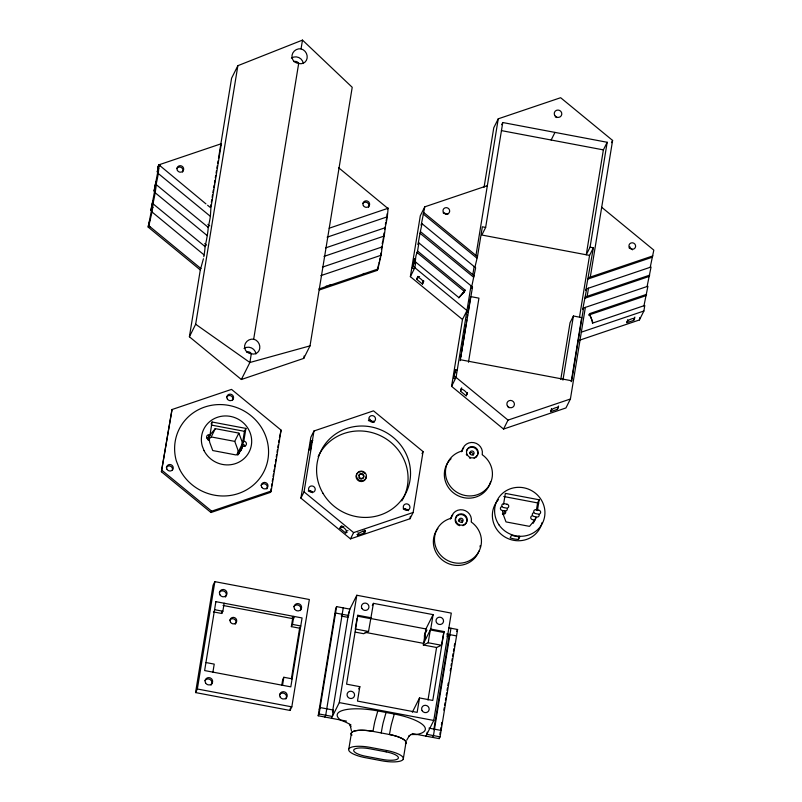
<?xml version="1.0" encoding="UTF-8"?>
<svg xmlns="http://www.w3.org/2000/svg" width="802" height="802" viewBox="0 0 802 802"><rect width="100%" height="100%" fill="white"/><g stroke="black" fill="none" stroke-linecap="round" stroke-linejoin="round"><path stroke-width="1.2" d="M237.753 455.225A15.248 14.566 26.6 0 0 238.034 452.739L238.024 452.158A18.245 17.433 26.6 0 0 237.793 449.611L234.796 441.511M238.024 452.739L242.174 443.917A18.245 17.433 26.6 0 0 241.933 441.331L238.936 433.23M502.694 510.553L502.684 511.125A18.245 17.433 26.6 0 0 502.924 513.681L506.002 521.912L529.52 526.363L535.024 519.746M380.82 253.051L380.539 255.507M643.916 305.993L647.926 286.224L583.555 307.998L582.803 309.472M647.054 286.685L651.064 266.996L586.693 288.77L585.951 290.224M650.191 267.457L653.82 250.114L601.701 207.277M471.706 286.765L475.646 267.788L422.032 223.708L421.301 225.141M474.854 267.437L477.461 256.68L482.343 226.796L485.651 227.427L502.774 122.536L607.184 142.275L590.072 247.166L586.262 254.775L603.375 149.884L607.184 142.275M386.965 215.939L387.065 213.833M383.757 235.708L383.937 233.091M205.011 246.635A12.281 1.043 -79.3 0 0 207.247 235.628L155.147 192.741A12.06 1.023 -79.3 0 0 156.079 184.771L156.24 183.718A12.06 1.023 -79.3 0 0 158.265 173.573L159.127 164.911M208.149 227.407A12.281 1.043 -79.3 0 0 210.385 216.4L210.906 207.878L221.352 143.708L158.786 164.871L157.172 171.999L157.924 170.525M203.427 258.775L200.299 269.943L148.18 227.096L151.758 209.021M148.18 227.096L149.763 220.209M152.911 200.941L150.896 210.445L154.886 189.773M156.069 181.673L154.034 191.227L158.044 170.595M157.844 170.656L158.786 164.871M205.021 246.545L152.911 203.698A9.173 0.772 -79.3 0 0 152.48 203.538A9.173 0.772 -79.3 0 0 151.558 206.395A9.173 0.772 -79.3 0 0 151.989 206.545A9.012 0.762 -79.3 0 0 152.651 204.62A9.674 0.822 -79.3 0 0 152.911 203.698L152.921 203.959A12.06 1.023 -79.3 0 1 151.989 212.009L148.851 225.753L200.971 268.6M161.403 471.756L172.019 409.531L231.527 389.391L281.101 430.143L271.166 491.035L270.495 492.368L210.986 512.508L161.403 471.756L172.019 409.531M218.495 158.445L231.588 78.215L237.863 65.684L302.494 40.1L352.218 87.298L310.023 345.862L303.747 358.394L241.362 379.506L189.392 336.78L200.54 268.449M210.545 207.127L210.946 204.69M211.347 202.254L211.738 199.818M212.139 197.382L212.53 194.956M212.931 192.52L213.332 190.084M213.723 187.648L214.124 185.212M214.525 182.786L214.916 180.35M215.317 177.914L215.708 175.478M216.109 173.042L216.51 170.615M216.901 168.179L217.302 165.743M217.703 163.307L218.094 160.871M189.392 336.78L195.668 324.249L237.863 65.684M206.625 437.782A2.536 2.426 26.6 0 1 208.54 437.792L208.941 435.376M208.54 437.792L210.004 434.885L212.099 422.022L245.913 428.408L243.808 441.27L242.354 444.178A2.536 2.426 26.6 0 1 244.961 446.423M195.558 692.577L213.071 585.229L214.866 581.65L309.341 599.515L291.818 706.863L290.033 710.442L195.558 692.577L197.352 688.998L214.866 581.65M251.317 353.682L249.883 362.494L241.362 379.506M253.683 339.186A7.699 7.248 -25.5 0 0 244.65 345.632A7.699 7.248 -25.5 0 0 251.307 353.752A7.699 6.887 63.1 0 0 259.738 348.489A7.699 6.887 63.1 0 0 253.683 339.186L298.695 63.328M302.494 40.1L301.051 48.912A7.699 6.887 63.1 0 1 307.126 58.135A7.699 6.887 63.1 0 1 298.685 63.408A7.699 7.248 -25.5 0 1 292.038 55.288A7.699 7.248 -25.5 0 1 301.071 48.842M242.354 444.178L244.45 431.316L245.913 428.408M213.442 611.916L221.733 613.48L222.104 611.184M212.921 672.126L214.224 664.116L205.944 662.542M221.733 613.48L222.856 611.244L224.159 603.224M270.495 492.368L271.086 488.719M271.487 486.283L271.888 483.847M272.279 481.411L272.68 478.974M273.071 476.538L273.472 474.112M273.873 471.676L274.264 469.24M274.665 466.804L275.066 464.368M275.457 461.932L275.858 459.496M276.259 457.06L276.65 454.624M277.051 452.188L277.452 449.752M277.843 447.315L278.244 444.879M278.635 442.443L279.036 440.017M279.437 437.581L281.101 430.143M303.747 358.394L304.148 355.968M300.91 498.122L310.845 437.24L313.983 430.975L373.501 410.845L423.075 451.596L413.14 512.478L410.002 518.744L350.484 538.874L300.91 498.122L304.048 491.857L313.983 430.975M310.685 449.521A18.616 17.784 26.6 0 1 309.261 449.732L311.306 440.99A11.85 11.318 26.6 0 0 312.8 440.458M281.783 685.229L282.715 679.505L283.838 677.269L292.118 678.833M291.347 626.633L292.65 618.623L293.773 616.387L292.469 624.397L291.347 626.633L299.627 628.207L300.75 625.961L292.469 624.397M282.525 685.279L283.838 677.269M291.407 678.612L299.627 628.207M290.033 710.442L290.434 707.976M319.376 289.963L377.221 270.394L377.461 268.911A9.173 0.772 -79.3 0 0 377.882 269.071L381.05 255.267A12.06 1.023 -79.3 0 0 381.973 247.297L381.942 247.036A9.674 0.822 -79.3 0 1 381.692 247.918A9.012 0.762 -79.3 0 1 381.331 249.071M377.221 270.394L378.614 264.61M346.474 721.108L318.193 715.765L335.717 608.417L336.609 606.623L349.873 609.129L356.82 595.254L451.285 613.109L433.772 720.457L425.922 736.126M318.193 715.765L319.096 713.97L336.609 606.623M343.236 607.876L325.722 715.224L324.82 717.018M332.499 711.865L348.8 611.986M342.193 614.292L341.301 616.076L347.928 617.329L349.873 609.129M331.457 718.271L339.296 702.602L356.82 595.254M585.37 307.387L570.412 399.005L565.931 407.957L503.546 429.06L451.576 386.343L462.483 319.497L410.363 276.66L420.298 215.778L424.779 206.826L487.345 185.663M413.401 268.67A11.85 11.318 26.6 0 0 412.408 267.828L414.454 259.076M356.99 618.492L355.286 628.979L368.539 631.485L373.431 603.355L433.1 614.633L430.744 629.049L423.576 643.374L365.131 632.327M371.085 617.771L357.822 615.264L346.584 684.156L359.837 686.662L357.481 701.088L417.15 712.366L419.506 697.941L432.769 700.447L444.007 631.555L430.744 629.049M410.363 276.66L414.845 267.708L415.757 262.154L458.854 297.592L465.19 290.204L417.561 251.056L418.895 242.936L472.508 287.006L460.188 360.679M473.651 277.251L419.997 233.252L422.032 223.708M421.17 225.161L424.779 206.826M405.862 743.213L403.246 759.233A19.368 5.484 9.3 0 1 381.722 760.777L365.231 757.659A19.368 5.484 9.3 0 1 348.83 748.948L351.446 732.928M410.002 518.744L410.393 516.308M484.047 187.317L493.771 127.769L498.253 118.816L560.638 97.714L612.608 140.44L590.312 277.061M454.704 378.654A11.85 11.318 26.6 0 0 453.531 378.063L455.516 369.692M451.576 386.343L456.057 377.391L471.005 285.773M472.819 274.675L474.142 266.545M475.957 255.447L498.253 118.816M460.789 356.98L461.19 354.514M461.601 352.048L466.022 324.93M466.423 322.474L466.824 320.008M467.225 317.542L467.626 315.076M468.037 312.61L470.644 296.59L478.934 298.154L468.478 362.243M444.007 631.555L441.471 645.269L436.579 647.485L423.316 644.978L425.932 628.948L433.1 614.633M423.316 644.978L428.208 642.763L430.303 629.941L443.556 632.447M427.987 700.096L436.579 647.485M427.175 732.196L426.824 734.341L440.077 736.848L457.601 629.5L448.759 627.826M433.802 729.74L449.381 634.302M450.975 628.247L433.451 735.594L432.559 737.379M412.118 733.519L439.185 738.632L439.536 736.497M439.887 734.361L440.228 732.226M440.629 729.77L441.03 727.314M441.431 724.858L441.832 722.401M443.837 710.131L444.238 707.675M444.639 705.219L445.04 702.763M445.441 700.306L445.842 697.85M446.243 695.394L446.644 692.938M447.045 690.482L447.446 688.026M447.847 685.57L448.248 683.114M450.253 670.843L450.644 668.387M451.045 665.931L451.446 663.475M451.847 661.018L452.248 658.562M452.649 656.106L453.05 653.65M453.451 651.194L453.852 648.748M454.253 646.292L454.654 643.836M503.586 504.187L505.35 493.39L539.165 499.776L537.4 510.583M518.483 539.415L519.816 536.749A25.173 22.897 21.4 0 1 511.526 535.185L510.192 537.851A25.393 24.26 26.6 0 0 518.483 539.415L519.034 536.007M536.368 510.393L537.591 502.914L539.165 499.776M560.788 379.416L570.042 322.725L573.41 316.008L581.691 317.582L571.235 381.672L571.686 380.77L583.555 307.998M562.944 380.098L573.41 316.008M579.535 316.91L589.57 255.397L593.38 247.788L590.072 247.166M582.703 309.452L586.693 288.77M652.206 257.242L587.796 279.096L593.38 247.788M587.174 296.289L588.508 288.159M579.204 340.319L639.405 319.958L639.796 317.522M639.405 319.958L643.886 311.006L644.788 305.452L593.049 322.955L589.44 313.692L646.602 294.354M417.942 276.329A11.85 11.318 26.6 0 1 417.852 277.101L416.839 279.457L422.443 284.068L423.346 282.274A18.616 17.784 26.6 0 0 423.827 281.001M381.221 732.948L382.303 726.873A13.624 1.153 -79.3 0 1 383.166 722.742L386.063 712.477M204.059 255.216L203.808 256.7M386.584 218.535L386.153 220.881M383.446 237.763L382.965 240.369M380.148 257.893L379.747 259.978M417.742 277.662L417.752 277.632A3.529 1.013 40.6 0 1 420.99 279.106A3.529 1.013 40.6 0 1 423.266 282.214M385.802 222.505L385.351 224.269M382.634 241.853L382.193 243.577M153.012 203.277L153.112 202.886A12.06 1.023 -79.3 0 0 155.127 192.801M379.306 261.863L378.935 263.156M384.579 229.502A9.173 0.772 -79.3 0 0 385.08 227.758L385.291 226.956A12.06 1.023 -79.3 0 0 387.296 216.861M385.12 227.608L385.13 227.557A9.674 0.822 -79.3 0 1 385.08 227.768L385.09 228.139M322.414 267.136L381.942 246.996L382.153 246.184A12.06 1.023 -79.3 0 0 384.158 236.089A12.06 1.023 -79.3 0 0 385.11 228.069M154.676 187.207A9.173 0.772 -79.3 0 0 156.049 184.47L156.059 184.42A9.674 0.822 -79.3 0 0 156.019 184.29M381.942 246.996L381.952 246.946A9.173 0.772 -79.3 0 0 381.511 246.836A9.173 0.772 -79.3 0 0 381.371 247.166M241.492 448.508L241.773 448.378A18.245 17.433 26.6 0 0 242.795 446.062M533.22 523.305L533.41 522.954A18.245 17.433 26.6 0 0 534.483 520.568L536.077 517.37A18.245 17.433 26.6 0 1 535.024 519.746M209.432 439.757A18.245 17.433 26.6 0 0 209.673 442.313L212.751 450.544L236.269 454.995L241.402 448.809A2.536 2.426 26.6 0 0 241.823 448.97M416.98 734.432A36.28 10.286 9.3 0 0 422.935 724.878A36.28 10.286 9.3 0 0 394.303 714.041L377.812 710.923L374.925 721.178A13.624 1.153 -79.3 0 0 374.053 725.319L372.97 731.394A19.469 5.514 9.3 0 0 351.727 735.083M394.303 714.041L391.406 724.296A13.624 1.153 -79.3 0 0 390.544 728.437L389.461 734.512A19.469 5.514 9.3 0 1 405.391 743.945M419.997 233.252L418.032 244.379M587.796 279.096L585.841 290.224M414.293 266.886A11.85 11.318 26.6 0 0 413.311 266.033L414.584 259.146M463.386 293.221L464.579 291.316L458.844 297.903M417.561 251.056L415.967 255.798L414.895 263.607M406.674 740.246L409.19 735.955L408.639 736.437L410.714 734.712M453.531 378.063L455.646 369.782M584.678 298.284L649.069 276.469M309.261 449.732L310.554 446.654L311.427 441.03M454.423 376.278L454.433 376.248A11.85 11.318 26.6 0 1 455.596 376.87M377.892 269.051L318.865 289.021M220.68 145.052L221.352 143.708M211.126 423.957L212.099 422.022M208.941 440.569L209.432 439.576A2.536 2.426 26.6 0 1 206.615 436.769A2.536 2.426 26.6 0 1 210.004 434.885L215.217 428.749M238.926 453.611L242.856 445.902A2.536 2.426 26.6 0 0 246.334 444.529A2.536 2.426 26.6 0 0 244.319 441.321M210.986 512.508L211.658 511.165L271.166 491.035M418.895 242.936L418.163 244.359M412.408 267.828L413.311 266.033M415.757 262.154L415.015 263.607M501.681 124.711L502.774 122.536M485.651 227.427L481.842 235.036L589.57 255.397M347.076 532.438A11.85 11.318 26.6 0 0 345.532 532.899L339.898 528.277L340.8 526.483A18.616 17.784 26.6 0 1 341.973 525.821M462.142 294.314L465.19 290.204M345.532 532.899L346.424 531.114A11.85 11.318 26.6 0 1 347.968 530.643M471.837 288.349L472.508 287.006M350.484 538.874L353.622 532.608L413.14 512.478M551.164 140.009L554.974 132.4M462.483 319.497L466.964 310.544L414.845 267.708M364.649 530.132A18.616 17.784 26.6 0 1 365.542 531.185L364.639 532.969L357.892 535.255L358.454 533.18A11.85 11.318 26.6 0 0 357.862 532.718M334.665 614.823L335.567 613.029L348.82 615.545M422.022 453.681L423.075 451.596M467.516 392.759A18.616 17.784 26.6 0 1 467.045 394.003L466.152 395.797L460.538 391.186L461.441 389.391A11.85 11.318 26.6 0 0 461.661 387.817M357.822 615.264L357.371 616.157L370.634 618.663M319.246 709.359L320.138 707.564L333.401 710.071L332.349 716.477L319.096 713.97M372.328 605.56L373.431 603.355M611.495 142.676L612.608 140.44M358.735 688.868L359.837 686.662M503.546 429.06L508.027 420.108L570.412 399.005M558.583 406.023A11.85 11.318 26.6 0 0 558.272 407.576L557.38 409.361L550.623 411.647L551.515 409.862A18.616 17.784 26.6 0 1 551.475 408.529M502.393 513.932L503.385 514.112L504.959 510.984A2.035 1.945 26.6 0 0 507.265 508.889M449.922 634.653L449.03 636.437L446.814 636.026M412.328 712.266L419.506 697.941M456.699 631.284L457.601 629.5M634.863 317.071A11.85 11.318 26.6 0 0 634.552 318.615L633.66 320.409L626.903 322.695L627.796 320.9A18.616 17.784 26.6 0 1 627.755 319.567M439.185 738.632L440.077 736.848M158.926 164.831L205.954 203.898M210.064 434.844L209.873 435.195A18.245 17.433 26.6 0 0 208.811 437.571L208.65 438.052A15.238 14.556 26.6 0 0 208.199 439.857M239.377 452.789L238.926 453.501M387.967 208.119L387.807 208.36A9.173 0.772 -79.3 0 0 387.597 208.851M239.297 452.899L238.826 453.541M208.149 439.947L211.076 437.03M368.539 631.485L363.647 633.7L355.216 632.106M158.114 166.215L160.48 165.423M329.161 228.229L387.807 208.36L338.604 167.708M327.126 237.181L387.316 216.811L388.148 208.179M325.552 247.908L385.08 227.768M323.988 256.399L384.188 236.039M320.85 275.627L381.05 255.267M325.692 286.414L327.046 285.963M328.389 285.502L331.086 284.59M363.286 273.703L364.178 273.402M588.508 277.672L652.878 255.898M585.37 296.9L649.74 275.126M588.758 315.036L645.931 295.697M581.32 332.168L643.886 311.006M310.023 345.862L249.883 362.494L195.668 324.249M501.39 130.606L603.375 149.884M460.639 359.777L571.686 380.77M211.437 425.08L244.45 431.316M503.786 496.518L537.591 502.914M504.959 510.984L502.052 510.433A2.035 1.945 26.6 0 1 501.731 506.633M534.663 520.027L532.388 519.596A2.035 1.945 26.6 0 1 532.067 515.796M369.912 618.362L425.932 628.948M446.614 634.021L456.559 635.906M428.208 642.763L441.471 645.269M223.036 605.47L292.65 618.623M214.565 609.67L222.856 611.244M339.296 702.602L433.772 720.457M428.97 728.136L441.13 730.432M197.352 688.998L291.818 706.863M423.837 212.6L477.461 256.68M423.165 213.944L476.789 258.023M420.699 231.828L474.323 275.908M416.89 252.399L464.508 291.547M456.057 377.391L508.027 420.108M207.588 205.252L210.044 207.267M158.756 168.691L157.834 167.929A9.173 0.772 -79.3 0 1 158.756 165.092M158.285 173.523L210.405 216.36M207.868 224.359L209.793 225.943M156.039 184.47L208.159 227.317M155.618 187.909L154.696 187.157A9.173 0.772 -79.3 0 1 155.618 184.31A9.012 0.762 -79.3 0 1 155.989 184.159M204.731 243.587L206.655 245.171M151.558 206.385L153.042 207.598M152.009 211.969L204.099 254.946A12.281 1.043 -79.3 0 0 205.051 246.394M149.904 226.826L148.42 225.613A9.173 0.772 -79.3 0 0 148.851 225.773M304.048 491.857L353.622 532.608M162.074 470.413L211.658 511.165M357.872 535.235L357.562 534.964A11.85 11.318 26.6 0 0 356.96 534.503M349.441 724.356L350.845 726.652L350.454 726.01M350.253 725.399L351.456 730.883M555.235 116.871A3.809 3.639 26.6 0 1 556.889 117.593M508.187 407.296A3.809 3.639 26.6 0 1 509.19 407.727M629.69 246.996A5.083 4.852 26.6 0 1 630.141 247.056M629.199 248.109A3.388 3.238 26.6 0 1 632.517 249.833M414.433 259.116A18.616 17.784 26.6 0 1 415.647 259.798M417.852 277.101A3.388 0.962 9.3 0 1 419.596 276.64M413.541 260.911A18.616 17.784 26.6 0 1 415.125 261.823M423.476 280.7A18.616 17.784 26.6 0 1 422.443 284.068M417.08 277.763A11.85 11.318 26.6 0 1 416.839 279.457M627.896 320.87A3.539 0.722 -21.3 0 1 631.595 318.895A3.539 0.722 -21.3 0 1 634.422 318.665M626.903 322.695A18.616 17.784 26.6 0 1 626.863 321.281M633.66 320.409A11.85 11.318 26.6 0 1 634.202 318.103M454.594 371.547A18.616 17.784 26.6 0 1 455.867 372.028M467.035 393.11A18.616 17.784 26.6 0 1 466.152 395.797M460.789 388.8A11.85 11.318 26.6 0 1 460.538 391.186M461.541 389.481A3.529 1.013 40.6 0 1 464.689 390.835A3.529 1.013 40.6 0 1 466.975 393.942M455.486 369.752A18.616 17.784 26.6 0 1 456.789 370.253M551.616 409.832A3.539 0.722 -21.3 0 1 555.315 407.847A3.539 0.722 -21.3 0 1 558.142 407.616M550.623 411.647A18.616 17.784 26.6 0 1 550.583 410.243M557.38 409.361A11.85 11.318 26.6 0 1 557.921 407.055M447.155 213.573A5.083 4.852 26.6 0 1 447.767 214.415M443.255 212.961A3.388 3.238 26.6 0 1 446.383 214.395M589.019 314.845A5.083 1.093 71.3 0 1 591.154 318.093A5.083 1.093 71.3 0 1 592.498 323.477M208.189 227.166A12.281 1.043 -79.3 0 1 207.247 235.618M384.559 227.818A9.173 0.772 -79.3 0 1 384.649 227.608A9.012 0.762 -79.3 0 1 385.03 227.457M291.397 58.085A7.619 7.278 26.6 0 1 303.336 63.548M293.853 61.644A3.809 3.639 26.6 0 1 298.845 63.669M244.019 348.429A7.619 7.278 26.6 0 1 255.948 353.903M246.475 351.998A3.809 3.639 26.6 0 1 251.467 354.013M176.771 168.53A3.388 3.238 26.6 0 1 181.372 167.538A3.388 3.238 26.6 0 1 182.555 172.049M362.905 203.407A3.388 3.238 26.6 0 1 367.456 202.776A3.388 3.238 26.6 0 1 368.499 207.197M242.174 444.458A15.248 14.566 26.6 0 1 241.512 448.428M166.325 467.376A3.388 3.238 26.6 0 1 172.43 470.233M261.021 485.35A3.388 3.238 26.6 0 1 265.703 484.278A3.388 3.238 26.6 0 1 266.755 488.929M226.505 397.261A3.388 3.238 26.6 0 1 231.106 395.917A3.388 3.238 26.6 0 1 232.44 400.509M241.342 448.98A18.245 17.433 26.6 0 1 240.389 451.145L240.45 451.015A18.245 17.433 26.6 0 0 241.482 448.699M542.072 522.563A25.393 24.26 26.6 0 1 506.172 537.711A25.393 24.26 26.6 0 1 498.503 499.576M537.821 502.523A25.393 24.26 26.6 0 1 538.613 503.656M539.084 514.543A2.035 1.945 26.6 0 1 536.859 517.009L533.962 516.468A2.035 1.945 26.6 0 1 533.641 512.658M505.671 511.836A2.035 1.945 26.6 0 1 503.385 514.112M478.994 550.994A23.699 22.636 26.6 0 1 445.892 562.413A23.699 22.636 26.6 0 1 437.862 528.458M480.228 545.55A23.699 22.636 26.6 0 1 480.047 546.984M450.473 519.034A10.155 9.704 26.6 0 1 452.779 514.934M459.596 525.691A5.925 5.664 26.6 0 1 456.117 516.889A5.925 5.664 26.6 0 1 465.681 516.889A5.925 5.664 26.6 0 1 462.874 525.691M458.333 520.899A2.115 2.025 26.6 0 1 461.02 519.967A2.115 2.025 26.6 0 1 462.213 522.583M490.603 481.701A23.699 22.636 26.6 0 1 456.338 494.834A23.699 22.636 26.6 0 1 451.035 458.744M461.461 451.757A10.155 9.704 26.6 0 1 463.757 447.656M466.353 451.155A5.925 5.664 26.6 0 1 475.957 448.839A5.925 5.664 26.6 0 1 474.132 458.323M470.313 458.333A5.925 5.664 26.6 0 1 469.531 458.012M466.644 455.075A5.925 5.664 26.6 0 1 466.343 454.253M469.521 453.29A2.115 2.025 26.6 0 1 473.24 455.125M318.163 456.569A47.398 45.283 26.6 0 1 382.374 436.679A47.398 45.283 26.6 0 1 401.822 500.869M366.113 476.398A5.083 4.852 26.6 0 1 361.542 481.541A5.083 4.852 26.6 0 1 356.078 476.899A5.083 4.852 26.6 0 1 360.649 471.756M362.153 471.897A5.083 4.852 26.6 0 1 364.8 473.461M358.915 475.355A2.536 2.426 26.6 0 1 362.564 474.714A2.536 2.426 26.6 0 1 362.975 478.343M362.003 478.964A2.536 2.426 26.6 0 1 360.569 479.025M359.426 478.423A2.536 2.426 26.6 0 1 358.955 477.852M311.898 442.253A11.85 11.318 26.6 0 1 310.394 442.814M311.517 447.737A18.616 17.784 26.6 0 1 310.163 447.937M339.898 528.277A18.616 17.784 26.6 0 1 343.827 526.473M362.885 531.034A18.616 17.784 26.6 0 1 364.639 532.969M340.88 526.553A3.539 1.013 40.6 0 1 344.028 527.917A3.539 1.013 40.6 0 1 346.314 531.024M358.915 533.42A3.529 0.722 -21.3 0 1 362.614 531.445A3.529 0.722 -21.3 0 1 365.441 531.215M403.987 508.528A5.083 4.852 26.6 0 1 406.985 509.992M407.747 509.44A5.083 4.852 26.6 0 1 408.529 510.684M403.145 508.839A3.388 3.238 26.6 0 1 407.095 510.483M369.391 420.248A5.083 4.852 26.6 0 1 372.429 421.611M369.371 419.326A5.083 4.852 26.6 0 1 370.283 419.416M373.241 421.08A5.083 4.852 26.6 0 1 374.093 422.383M368.379 420.699A3.388 3.238 26.6 0 1 372.649 422.193M309.301 490.634A5.083 4.852 26.6 0 1 312.449 492.288M308.239 490.994A3.388 3.238 26.6 0 1 312.449 492.749M279.507 694.753A3.809 3.639 26.6 0 1 284.84 693.74A3.809 3.639 26.6 0 1 285.803 699.013M204.931 680.647A3.809 3.639 26.6 0 1 210.415 679.755A3.809 3.639 26.6 0 1 210.976 685.199M219.307 592.528A3.809 3.639 26.6 0 1 224.801 591.635A3.809 3.639 26.6 0 1 225.362 597.079M294.194 617.881A7.619 7.278 26.6 0 1 292.199 617.009M293.893 606.623A3.809 3.639 26.6 0 1 299.066 605.52A3.809 3.639 26.6 0 1 300.389 610.593M229.813 620.217A3.388 3.238 26.6 0 1 234.695 619.425A3.388 3.238 26.6 0 1 235.197 624.257M403.246 759.233A19.368 5.484 9.3 0 0 386.845 750.532L370.364 747.414A19.368 5.484 9.3 0 0 348.83 748.948M405.551 743.665A19.368 5.484 9.3 0 0 389.461 734.512L372.97 731.394A19.368 5.484 9.3 0 0 351.837 735.063M340.409 719.955A36.28 10.286 9.3 0 1 344.218 710.001A36.28 10.286 9.3 0 1 377.812 710.923M340.349 720.106A48.511 46.346 26.6 0 1 351.015 724.978M410.444 734.632A48.511 46.346 26.6 0 1 416.98 734.592M425.722 637.931A7.619 7.278 26.6 0 1 427.005 630.041M425.04 639.274A7.619 7.278 26.6 0 1 426.333 631.385M451.346 518.172L451.346 518.212A23.699 22.636 26.6 0 0 437.511 550.874A23.699 22.636 26.6 0 0 473.862 557.741A23.699 22.636 26.6 0 0 471.195 521.962L471.305 521.41A10.155 9.704 26.6 0 0 462.934 509.922A10.155 9.704 26.6 0 0 451.416 517.651L451.356 518.142M462.323 450.894L462.323 450.935A23.699 22.636 26.6 0 0 448.488 483.596A23.699 22.636 26.6 0 0 484.839 490.463A23.699 22.636 26.6 0 0 482.182 454.684L482.283 454.132A10.155 9.704 26.6 0 0 473.912 442.644A10.155 9.704 26.6 0 0 462.393 450.373L462.333 450.824M215.878 601.66L204.63 670.562L290.815 686.853L302.063 617.951L215.878 601.66M215.337 428.649L211.187 436.93L234.715 441.371L238.856 433.1L215.337 428.649M238.615 453.922L238.254 454.383L238.585 453.862M507.044 504.227L504.137 503.676A2.035 1.945 26.6 0 0 501.841 505.23A2.035 1.945 26.6 0 0 503.516 507.526L506.413 508.077A2.035 1.945 26.6 0 0 508.719 506.523A2.035 1.945 26.6 0 0 507.044 504.227M538.944 510.262L536.047 509.711A2.035 1.945 26.6 0 0 533.741 511.255A2.035 1.945 26.6 0 0 535.415 513.561L538.322 514.102A2.035 1.945 26.6 0 0 540.618 512.558A2.035 1.945 26.6 0 0 538.944 510.262M386.173 751.875L369.682 748.757A14.286 4.05 9.3 0 0 353.802 749.89A14.286 4.05 9.3 0 0 365.902 756.316L382.394 759.434A14.286 4.05 9.3 0 0 398.273 758.301A14.286 4.05 9.3 0 0 386.173 751.875M204.029 450.604L202.264 446.082A25.393 24.26 26.6 0 1 231.247 416.559A25.393 24.26 26.6 0 1 246.595 455.907A25.393 24.26 26.6 0 1 204.029 450.604M179.598 469.26L176.3 460.819A47.398 45.283 26.6 0 1 230.415 405.722A47.398 45.283 26.6 0 1 259.066 479.165A47.398 45.283 26.6 0 1 179.598 469.26M554.733 115.428A3.809 3.639 26.6 0 0 561.28 115.719A3.809 3.639 26.6 0 0 558.062 110.064A3.809 3.639 26.6 0 0 554.733 115.428M507.355 405.772A3.809 3.639 26.6 0 0 513.892 406.073A3.809 3.639 26.6 0 0 510.684 400.419A3.809 3.639 26.6 0 0 507.355 405.772M629.349 247.547A3.388 3.238 26.6 0 0 635.164 247.808A3.388 3.238 26.6 0 0 632.307 242.785A3.388 3.238 26.6 0 0 629.349 247.547M443.406 212.4A3.388 3.238 26.6 0 0 449.22 212.66A3.388 3.238 26.6 0 0 446.363 207.638A3.388 3.238 26.6 0 0 443.406 212.4M177.412 170.445A3.388 3.238 26.6 0 0 183.227 170.706A3.388 3.238 26.6 0 0 180.37 165.683A3.388 3.238 26.6 0 0 177.412 170.445M363.356 205.593A3.388 3.238 26.6 0 0 369.171 205.853A3.388 3.238 26.6 0 0 366.313 200.831A3.388 3.238 26.6 0 0 363.356 205.593M167.006 469.29A3.388 3.238 26.6 0 0 172.821 469.491A3.388 3.238 26.6 0 0 169.904 464.498A3.388 3.238 26.6 0 0 167.006 469.29M261.783 487.275A3.388 3.238 26.6 0 0 267.587 487.325A3.388 3.238 26.6 0 0 264.55 482.403A3.388 3.238 26.6 0 0 261.783 487.275M227.297 398.905A3.388 3.238 26.6 0 0 233.111 399.165A3.388 3.238 26.6 0 0 230.254 394.143A3.388 3.238 26.6 0 0 227.297 398.905M498.994 524.869A25.393 24.26 26.6 0 0 542.463 523.205A25.393 24.26 26.6 0 0 517.871 487.335A25.393 24.26 26.6 0 0 498.994 524.869M459.185 521.2A2.115 2.025 26.6 0 0 462.824 521.37A2.115 2.025 26.6 0 0 461.04 518.222A2.115 2.025 26.6 0 0 459.185 521.2M456.398 522.403A5.925 5.664 26.6 0 0 466.563 522.373A5.925 5.664 26.6 0 0 461.13 513.811A5.925 5.664 26.6 0 0 456.398 522.403M470.172 453.922A2.115 2.025 26.6 0 0 473.802 454.092A2.115 2.025 26.6 0 0 472.017 450.955A2.115 2.025 26.6 0 0 470.172 453.922M467.376 455.125A5.925 5.664 26.6 0 0 477.541 455.095A5.925 5.664 26.6 0 0 472.107 446.544A5.925 5.664 26.6 0 0 467.376 455.125M322.915 493.19A47.398 45.283 26.6 0 0 404.288 495.947A47.398 45.283 26.6 0 0 363.476 426.042A47.398 45.283 26.6 0 0 322.915 493.19M357.08 478.273A5.083 4.852 26.6 0 0 365.792 478.573A5.083 4.852 26.6 0 0 361.421 471.085A5.083 4.852 26.6 0 0 357.08 478.273M359.256 477.13A2.536 2.426 26.6 0 0 363.617 477.27A2.536 2.426 26.6 0 0 361.431 473.531A2.536 2.426 26.6 0 0 359.256 477.13M403.757 508.719A3.388 3.238 26.6 0 0 409.561 508.779A3.388 3.238 26.6 0 0 406.524 503.846A3.388 3.238 26.6 0 0 403.757 508.719M369.271 420.348A3.388 3.238 26.6 0 0 375.075 420.619A3.388 3.238 26.6 0 0 372.218 415.586A3.388 3.238 26.6 0 0 369.271 420.348M308.981 490.744A3.388 3.238 26.6 0 0 314.795 490.934A3.388 3.238 26.6 0 0 311.878 485.942A3.388 3.238 26.6 0 0 308.981 490.744M280.159 697.048A3.809 3.639 26.6 0 0 286.695 697.349A3.809 3.639 26.6 0 0 283.487 691.695A3.809 3.639 26.6 0 0 280.159 697.048M205.573 682.953A3.809 3.639 26.6 0 0 212.119 683.254A3.809 3.639 26.6 0 0 208.901 677.6A3.809 3.639 26.6 0 0 205.573 682.953M219.959 594.833A3.809 3.639 26.6 0 0 226.495 595.124A3.809 3.639 26.6 0 0 223.277 589.48A3.809 3.639 26.6 0 0 219.959 594.833M294.534 608.929A3.809 3.639 26.6 0 0 301.081 609.229A3.809 3.639 26.6 0 0 297.863 603.575A3.809 3.639 26.6 0 0 294.534 608.929M230.455 622.131A3.388 3.238 26.6 0 0 236.269 622.392A3.388 3.238 26.6 0 0 233.412 617.37A3.388 3.238 26.6 0 0 230.455 622.131M436.488 622.532A3.809 3.639 26.6 0 0 443.025 622.833A3.809 3.639 26.6 0 0 439.817 617.179A3.809 3.639 26.6 0 0 436.488 622.532M361.902 608.437A3.809 3.639 26.6 0 0 368.439 608.728A3.809 3.639 26.6 0 0 365.231 603.084A3.809 3.639 26.6 0 0 361.902 608.437M422.103 710.652A3.809 3.639 26.6 0 0 428.649 710.953A3.809 3.639 26.6 0 0 425.431 705.299A3.809 3.639 26.6 0 0 422.103 710.652M347.527 696.557A3.809 3.639 26.6 0 0 354.063 696.848A3.809 3.639 26.6 0 0 350.845 691.204A3.809 3.639 26.6 0 0 347.527 696.557"/></g></svg>
